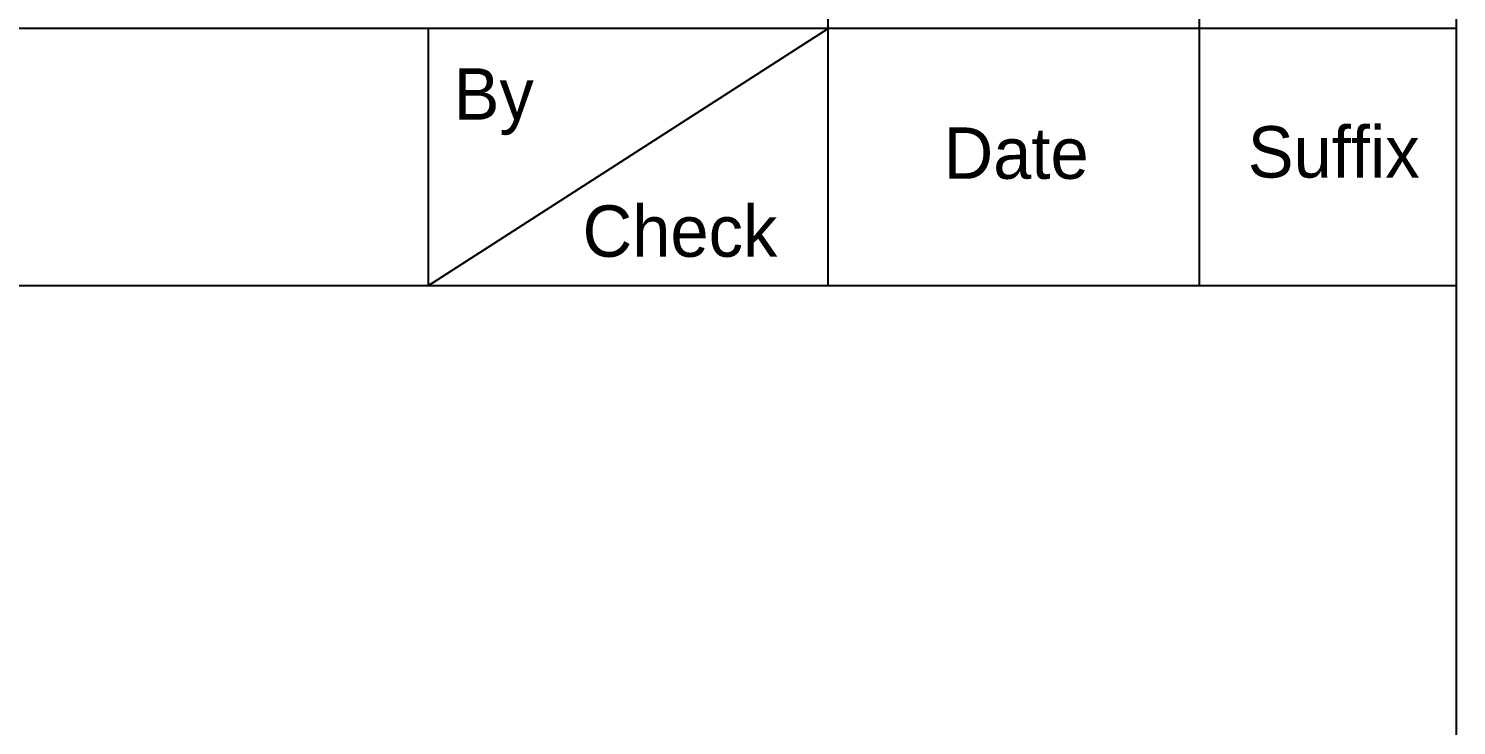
# Model space of a CAD drawing. Extents: x 0 to 841, y 0 to 594.
# Drawn here: x 781 to 831, y 213.7 to 238.1 of the extents above; entities that cross this region are included whole.
import ezdxf

# ---------------------------------------------------------------- set-up
doc = ezdxf.new("R2010")
doc.units = 0
for name, color, linetype in [('Z-Zz_10_20-Z-P_CadFrame', 7, 'Continuous'), ('Z-Zz_10_20-Z-P_CadFrameRevisionExample', 7, 'Continuous'), ('Z-Zz_10_70-Z-P__Rev01Frame', 7, 'Continuous')]:
    doc.layers.add(name, color=color, linetype=linetype)

# ---------------------------------------------------------------- blocks, each defined once
blk = doc.blocks.new('RevFrame')
at = {"layer": 'Z-Zz_10_70-Z-P__RevFrame[Block]'}
for points in [[(77.996, 0), (77.996, 9.026)], [(91, 0), (91, 9.026)]]:
    blk.add_lwpolyline(points, dxfattribs=at)
blk = doc.blocks.new('AECOM_TitleBlock_A1v')
at = {"layer": 'Z-Zz_10_20-Z-P_CadFrame'}
for p, q in [((831, 10), (831, 584)), ((731, 229.102), (831, 229.102))]:
    blk.add_line(p, q, dxfattribs=at)
at = {"layer": 'Z-Zz_10_20-Z-P_CadFrameRevisionExample'}
for p, q in [((831, 238.102), (731, 238.102)), ((795, 229.102), (795, 238.102)), ((795, 229.102), (809, 238.102)), ((809, 229.102), (809, 238.102)), ((822, 229.102), (822, 238.102))]:
    blk.add_line(p, q, dxfattribs=at)
at = {"layer": 'Z-Zz_10_70-Z-P__Rev01Frame'}
blk.add_blockref('RevFrame', (731, 238.102), dxfattribs=at)
at = {"layer": 'Z-Zz_10_20-Z-P_CadFrameRevisionExample'}
for s, p in [('By', (795.884, 234.91)), ('Date', (813.04, 232.839)), ('Suffix', (823.692, 232.883)), ('Check', (800.399, 230.109))]:
    blk.add_text(s, height=1.8, dxfattribs=at).set_placement(p)

msp = doc.modelspace()

# ---------------------------------------------------------------- block references
msp.add_blockref('AECOM_TitleBlock_A1v', (0, 0))

doc.saveas('drawing.dxf')
